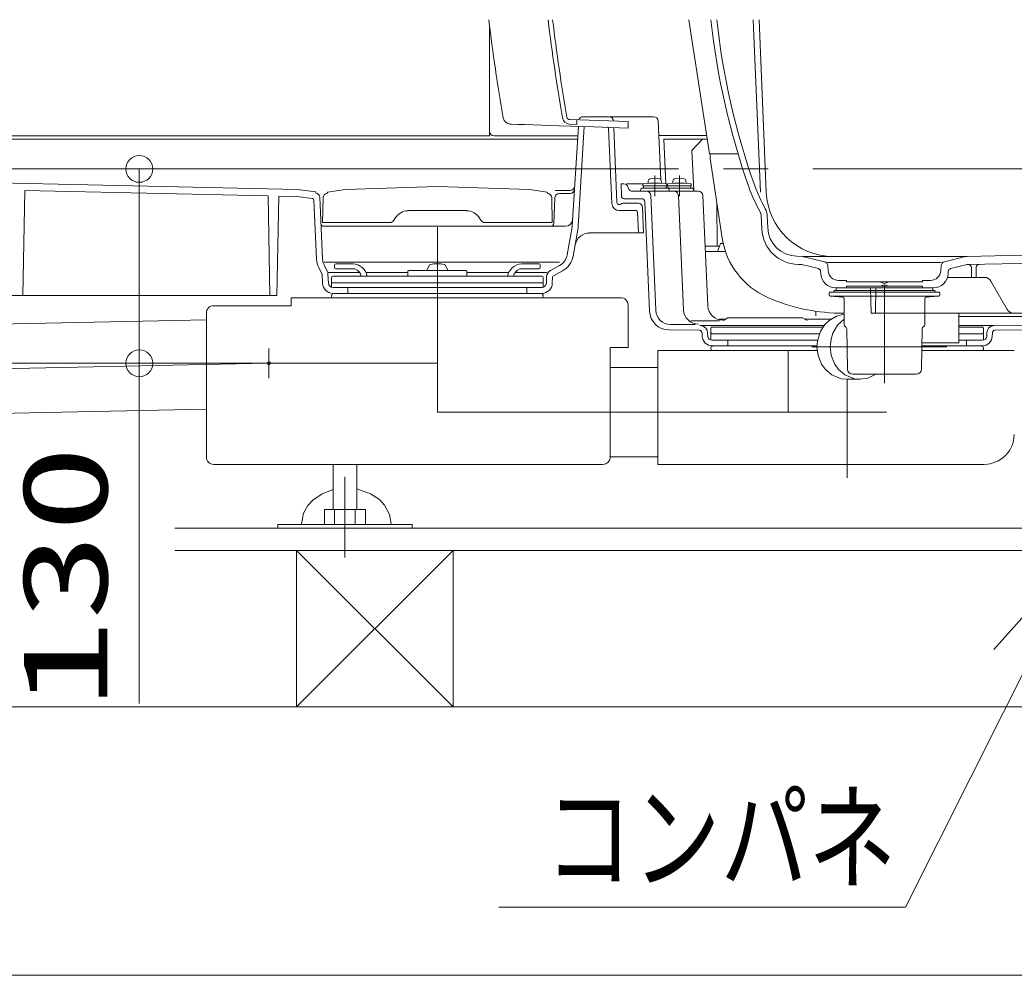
# Model space of a CAD drawing. Units: millimetres on the paper. Extents: x -305 to 305, y -152 to 152.
# Drawn here: x 15.78 to 38.01, y -10.61 to 10.76 of the extents above; entities that cross this region are included whole.
import ezdxf
from ezdxf.enums import TextEntityAlignment as Align

# ---------------------------------------------------------------- set-up
doc = ezdxf.new("R2010")
doc.units = ezdxf.units.MM
doc.linetypes.add('LONG_CHAIN', pattern=[21, 18, -1, 1, -1])
doc.layers.add('0-0_0', color=7, linetype='Continuous', lineweight=9)
doc.layers.add('0-1_VIEW0001', color=7, linetype='Continuous', lineweight=9)
doc.styles.add('ＭＳ ゴシック', font='')
doc.styles.get('ＭＳ ゴシック').set_extended_font_data('MS Gothic')

# ---------------------------------------------------------------- blocks, each defined once
blk = doc.blocks.new('SYM0001')
at = {"layer": '0-0_0'}
for p, q in [((0, 0), (-4.077, -8.131)), ((0, 0), (-2.101, -2.364)), ((0, 0), (-0.637, -3.097)), ((-4.077, -8.131), (-13.175, -8.131))]:
    blk.add_line(p, q, dxfattribs=at)
blk = doc.blocks.new('_ORIGIN')
at = {"layer": '0-0_0'}
blk.add_line((0, 0), (-1, 0), dxfattribs=at)
blk.add_circle((0, 0), 0.5, dxfattribs=at)

msp = doc.modelspace()

# ---------------------------------------------------------------- linework, layer by layer
at = {"layer": '0-1_VIEW0001', "color": 2}
for p, q in [((30.74, 10.758), (31.197, 7.765)), ((31.838, 7.765), (31.197, 7.765)), ((31.213, 7.765), (31.213, 7.657)), ((31.213, 7.657), (31.485, 5.876)), ((36.78, 4.199), (36.78, 3.532)), ((36.78, 3.532), (35.946, 3.532))]:
    msp.add_line(p, q, dxfattribs=at)
at = {"layer": '0-1_VIEW0001'}
for p, q in [((32.18, 10.758), (32.337, 6.902)), ((32.313, 10.758), (32.47, 6.908)), ((26.28, 8.265), (26.28, 10.641)), ((26.28, 10.641), (26.28, 8.165)), ((29.378, 8.482), (28.074, 8.527)), ((28.374, 8.592), (29.951, 8.592)), ((29.051, 8.493), (29.051, 8.496)), ((29.378, 8.337), (29.378, 8.482)), ((30.108, 7.188), (30.051, 8.496)), ((28.13, 6.15), (28.267, 8.376)), ((28.264, 6.141), (28.4, 8.371)), ((29.014, 6.651), (28.941, 8.326)), ((29.13, 6.673), (29.057, 8.348)), ((-0.67, 8.092), (28.249, 8.092)), ((26.28, 8.165), (-0.62, 8.165)), ((28.254, 8.165), (26.38, 8.165)), ((30.065, 8.175), (31.134, 8.175)), ((30.223, 7.094), (30.18, 8.092)), ((30.18, 8.092), (31.147, 8.092)), ((30.808, 7.837), (31.046, 8.092)), ((30.846, 6.951), (30.808, 7.837)), ((21.982, 6.968), (-0.204, 7.445)), ((29.83, 7.157), (29.826, 7.108)), ((30.122, 7.157), (30.126, 7.108)), ((30.38, 7.157), (30.376, 7.108)), ((30.672, 7.157), (30.676, 7.108)), ((15.843, 4.592), (15.884, 6.939)), ((21.328, 6.822), (15.884, 6.939)), ((22.396, 6.913), (21.982, 6.968)), ((22.396, 6.913), (22.396, 6.886)), ((22.655, 6.908), (22.655, 6.881)), ((27.171, 6.961), (25.113, 7.028)), ((27.571, 6.908), (27.171, 6.961)), ((27.571, 6.908), (27.571, 6.881)), ((27.749, 6.942), (28.085, 6.942)), ((29.28, 7.092), (29.223, 7.092)), ((29.228, 6.824), (29.223, 7.092)), ((29.341, 7.092), (29.709, 7.092)), ((29.382, 6.999), (29.377, 7.017)), ((30.954, 6.925), (29.478, 6.925)), ((29.643, 6.925), (29.676, 6.992)), ((30.826, 6.992), (29.676, 6.992)), ((29.709, 7.077), (29.709, 7.048)), ((29.709, 7.048), (30.243, 7.048)), ((29.721, 7.048), (29.721, 6.992)), ((29.866, 7.108), (29.724, 7.094)), ((29.866, 7.108), (30.086, 7.108)), ((30.086, 7.108), (30.228, 7.094)), ((30.231, 7.048), (30.231, 6.992)), ((30.243, 7.077), (30.243, 7.048)), ((30.259, 7.077), (30.259, 7.048)), ((30.259, 7.048), (30.793, 7.048)), ((30.271, 7.048), (30.271, 6.992)), ((30.416, 7.108), (30.274, 7.094)), ((30.276, 6.992), (30.309, 6.925)), ((30.416, 7.108), (30.636, 7.108)), ((30.636, 7.108), (30.778, 7.094)), ((30.781, 7.048), (30.781, 6.992)), ((30.793, 7.077), (30.793, 7.048)), ((30.826, 6.992), (30.859, 6.925)), ((18.447, 6.825), (18.447, 3.677)), ((21.366, 4.592), (21.328, 6.822)), ((21.526, 4.592), (21.565, 6.817)), ((21.97, 6.808), (21.565, 6.817)), ((22.324, 6.761), (21.97, 6.808)), ((22.41, 5.408), (22.353, 6.73)), ((22.544, 5.414), (22.483, 6.791)), ((22.546, 6.225), (22.556, 6.782)), ((22.643, 6.88), (22.655, 6.881)), ((27.583, 6.88), (27.571, 6.881)), ((27.68, 6.225), (27.67, 6.782)), ((27.717, 6.205), (27.742, 6.779)), ((27.842, 6.875), (28.081, 6.875)), ((29.684, 6.758), (29.295, 6.758)), ((29.858, 4.245), (29.751, 6.694)), ((29.887, 6.829), (29.996, 4.264)), ((30.618, 4.271), (30.503, 6.829)), ((31.164, 4.358), (31.053, 6.829)), ((31.362, 6.678), (31.371, 5.7)), ((25.767, 6.492), (24.46, 6.492)), ((29.556, 6.492), (29.181, 6.492)), ((29.602, 6.658), (29.262, 6.658)), ((29.61, 5.992), (29.589, 6.46)), ((29.727, 5.992), (29.702, 6.563)), ((24.171, 6.325), (24.142, 6.275)), ((26.055, 6.325), (26.084, 6.275)), ((32.358, 6.377), (32.37, 6.086)), ((32.491, 6.382), (32.502, 6.11)), ((22.546, 6.225), (24.055, 6.225)), ((22.576, 6.142), (27.973, 6.142)), ((27.68, 6.225), (26.171, 6.225)), ((28.128, 6.132), (28.017, 5.5)), ((28.26, 6.109), (28.148, 5.476)), ((29.727, 5.992), (28.519, 5.992)), ((31.104, 5.695), (31.371, 5.7)), ((31.556, 5.581), (31.109, 5.581)), ((31.371, 5.7), (31.425, 5.7)), ((31.382, 5.581), (31.446, 5.758)), ((31.507, 5.758), (31.446, 5.758)), ((36.965, 5.469), (45.992, 5.649)), ((22.579, 5.342), (27.848, 5.342)), ((33.28, 5.469), (33.155, 5.471)), ((33.77, 5.349), (33.28, 5.469)), ((33.28, 5.469), (36.946, 5.469)), ((36.456, 5.349), (36.929, 5.464)), ((36.978, 5.286), (45.995, 5.466)), ((22.53, 5.08), (22.461, 5.217)), ((22.649, 5.14), (22.579, 5.277)), ((22.813, 5.268), (22.813, 5.223)), ((22.846, 5.302), (23.227, 5.302)), ((22.846, 5.189), (23.268, 5.189)), ((24.456, 5.135), (24.456, 5.025)), ((25.753, 5.152), (24.473, 5.152)), ((24.929, 5.256), (24.871, 5.152)), ((25.297, 5.256), (25.355, 5.152)), ((25.77, 5.135), (25.77, 5.025)), ((27.38, 5.189), (26.958, 5.189)), ((27.38, 5.302), (26.999, 5.302)), ((27.413, 5.268), (27.413, 5.223)), ((27.644, 5.153), (27.848, 5.265)), ((27.707, 5.036), (27.912, 5.148)), ((33.249, 5.286), (33.186, 5.287)), ((33.635, 5.194), (33.263, 5.284)), ((33.688, 5.081), (33.686, 5.132)), ((36.384, 5.332), (33.842, 5.332)), ((33.852, 5.153), (33.846, 5.258)), ((36.375, 5.153), (36.38, 5.258)), ((36.538, 5.081), (36.541, 5.132)), ((36.591, 5.194), (36.963, 5.284)), ((37.063, 4.999), (37.059, 5.221)), ((37.163, 4.999), (37.167, 5.225)), ((22.542, 4.865), (22.534, 5.066)), ((22.665, 5.108), (23.375, 5.108)), ((22.676, 4.871), (22.667, 5.072)), ((22.746, 4.992), (22.746, 4.779)), ((27.446, 5.025), (22.78, 5.025)), ((23.517, 5.108), (24.456, 5.108)), ((25.77, 5.108), (26.709, 5.108)), ((26.852, 5.108), (27.561, 5.108)), ((27.48, 4.992), (27.48, 4.779)), ((27.551, 4.871), (27.557, 5.014)), ((27.684, 4.865), (27.69, 5.008)), ((34.263, 4.932), (34.085, 4.932)), ((34.263, 4.932), (34.263, 4.899)), ((35.113, 4.899), (34.263, 4.899)), ((35.013, 4.899), (35.113, 4.865)), ((35.213, 4.899), (35.113, 4.865)), ((35.113, 4.899), (35.963, 4.899)), ((35.963, 4.932), (35.963, 4.899)), ((35.963, 4.932), (36.142, 4.932)), ((36.523, 4.999), (37.35, 4.999)), ((37.86, 4.282), (37.495, 4.915)), ((22.746, 4.875), (27.48, 4.875)), ((22.776, 4.775), (27.451, 4.775)), ((23.113, 4.775), (23.113, 4.642)), ((27.113, 4.775), (27.113, 4.642)), ((33.98, 4.692), (33.98, 4.665)), ((33.997, 4.709), (35.113, 4.709)), ((35.113, 4.765), (34.021, 4.765)), ((34.03, 4.709), (34.03, 4.765)), ((34.03, 4.765), (35.113, 4.765)), ((34.813, 4.199), (34.803, 4.765)), ((34.913, 4.199), (34.923, 4.765)), ((35.013, 4.799), (35.113, 4.832)), ((35.213, 4.799), (35.113, 4.832)), ((35.113, 4.799), (35.963, 4.799)), ((35.113, 4.765), (36.205, 4.765)), ((36.196, 4.765), (35.113, 4.765)), ((36.229, 4.709), (35.113, 4.709)), ((35.963, 4.799), (35.963, 4.765)), ((36.196, 4.709), (36.196, 4.765)), ((36.246, 4.692), (36.246, 4.665)), ((21.526, 4.592), (0.06, 4.592)), ((29.213, 4.544), (21.846, 4.544)), ((21.846, 4.544), (21.846, 4.365)), ((22.804, 4.642), (27.451, 4.642)), ((33.877, 4.649), (33.877, 4.612)), ((33.897, 4.582), (35.113, 4.582)), ((33.907, 4.579), (34.183, 4.555)), ((34.213, 4.522), (34.213, 3.93)), ((35.113, 4.665), (36.333, 4.665)), ((35.113, 4.582), (36.33, 4.582)), ((36.013, 3.93), (36.013, 4.522)), ((36.319, 4.579), (36.044, 4.555)), ((36.35, 4.612), (36.35, 4.649)), ((21.846, 4.365), (20.113, 4.365)), ((29.38, 4.377), (29.38, 3.427)), ((33.579, 4.138), (33.577, 4.242)), ((19.946, 4.049), (1.28, 3.669)), ((19.946, 4.198), (19.946, 0.984)), ((31.426, 4.028), (30.785, 4.026)), ((31.413, 4.065), (31.568, 4.065)), ((31.515, 4.035), (31.613, 4.092)), ((33.28, 4.092), (31.613, 4.092)), ((33.28, 4.092), (33.381, 4.033)), ((46.913, 4.199), (34.813, 4.199)), ((39.013, 4.125), (36.78, 4.125)), ((30.972, 3.818), (30.294, 3.824)), ((30.878, 3.944), (30.328, 3.945)), ((30.983, 3.925), (31.022, 3.917)), ((30.983, 3.925), (33.765, 3.925)), ((31.23, 3.856), (31.23, 3.596)), ((31.263, 3.889), (33.739, 3.889)), ((34.225, 3.905), (34.259, 3.875)), ((34.27, 3.85), (34.286, 2.946)), ((35.956, 3.85), (35.94, 2.946)), ((36.002, 3.905), (35.967, 3.875)), ((36.78, 3.925), (37.576, 3.925)), ((36.78, 3.889), (37.296, 3.889)), ((37.33, 3.856), (37.33, 3.592)), ((37.576, 3.925), (37.538, 3.917)), ((39.013, 3.937), (37.576, 3.925)), ((38.478, 3.826), (37.587, 3.818)), ((31.036, 3.682), (31.033, 3.754)), ((31.159, 3.687), (31.156, 3.761)), ((31.259, 3.592), (33.616, 3.592)), ((33.659, 3.739), (31.263, 3.739)), ((31.613, 3.592), (31.613, 3.468)), ((37.297, 3.739), (36.78, 3.739)), ((36.78, 3.592), (37.301, 3.592)), ((36.946, 3.592), (36.946, 3.468)), ((37.404, 3.761), (37.401, 3.687)), ((37.527, 3.754), (37.524, 3.682)), ((28.98, 3.427), (28.98, 0.984)), ((29.38, 3.427), (28.98, 3.427)), ((30.046, 3.361), (33.608, 3.361)), ((30.046, 3.361), (30.046, 0.817)), ((31.259, 3.468), (33.603, 3.468)), ((32.959, 3.361), (32.959, 1.984)), ((35.947, 3.361), (38.013, 3.361)), ((35.949, 3.468), (37.301, 3.468)), ((18.447, 3.077), (18.447, -4.531)), ((30.046, 2.984), (28.98, 2.984)), ((34.564, 2.72), (34.268, 2.72)), ((35.824, 2.832), (34.403, 2.832)), ((35.794, 2.832), (35.113, 2.832)), ((35.794, 2.832), (35.824, 2.832)), ((19.946, 2.049), (1.321, 1.669)), ((32.959, 1.984), (30.045, 1.984)), ((30.046, 0.984), (28.98, 0.984)), ((20.113, 0.817), (28.813, 0.817)), ((22.78, 0.817), (22.78, -0.191)), ((23.313, -0.191), (23.313, 0.817)), ((37.346, 0.817), (30.046, 0.817)), ((23.508, -0.191), (22.585, -0.191)), ((22.585, -0.525), (22.585, -0.191)), ((22.816, -0.525), (22.816, -0.191)), ((23.277, -0.525), (23.277, -0.191)), ((23.508, -0.525), (23.508, -0.191)), ((55.53, -0.608), (19.242, -0.608)), ((21.546, -0.525), (21.546, -0.601)), ((24.546, -0.525), (21.546, -0.525)), ((24.546, -0.525), (24.546, -0.601)), ((55.53, -1.108), (19.242, -1.108)), ((21.963, -1.108), (21.963, -4.608)), ((25.463, -1.108), (25.463, -4.608)), ((-5.137, -4.608), (59.03, -4.608)), ((27.063, -4.608), (23.563, -4.608)), ((35.53, -4.608), (32.03, -4.608)), ((-5.137, -10.608), (59.03, -10.608))]:
    msp.add_line(p, q, dxfattribs=at)
at = {"layer": '0-1_VIEW0001', "linetype": 'LONG_CHAIN'}
for p, q in [((72.51, 7.425), (-31.296, 7.425)), ((29.976, 7.278), (29.976, 6.819)), ((30.526, 7.278), (30.526, 6.819)), ((25.113, 6.123), (25.113, 1.984)), ((35.113, 4.801), (35.113, 2.635)), ((21.346, 3.411), (21.346, 2.744)), ((33.49, 3.449), (36.511, 3.449)), ((21.679, 3.084), (0.574, 2.654)), ((25.113, 3.077), (15.113, 3.077)), ((34.28, 2.72), (34.28, 0.517)), ((35.158, 1.984), (25.113, 1.984)), ((23.046, 0.538), (23.046, -1.268)), ((25.463, -4.608), (21.963, -1.108)), ((21.963, -4.608), (25.463, -1.108))]:
    msp.add_line(p, q, dxfattribs=at)
at = {"layer": '0-1_VIEW0001'}
for points in [[(28.233, 8.522), (28.233, 8.421), (28.07, 8.427)], [(26.745, 8.427), (26.761, 8.427), (26.912, 8.421), (27.063, 8.416)], [(29.378, 8.337), (28.606, 8.364), (27.835, 8.39), (27.063, 8.417)], [(22.655, 6.908), (23.056, 6.961), (25.113, 7.028)], [(35.113, 4.799), (34.263, 4.799), (34.263, 4.765)], [(33.894, 4.665), (33.98, 4.665), (35.113, 4.665)], [(33.328, 4.064), (33.58, 4.064), (33.915, 4.066)], [(34.213, 4.174), (34.042, 4.133), (33.877, 4.038), (33.782, 3.945), (33.683, 3.795), (33.613, 3.573), (33.603, 3.449), (33.628, 3.251), (33.708, 3.056), (33.792, 2.94), (33.933, 2.819), (34.147, 2.732), (34.268, 2.72)], [(34.213, 4.067), (34.063, 3.928), (33.958, 3.748), (33.918, 3.619), (33.899, 3.449), (33.924, 3.251), (34.004, 3.056), (34.088, 2.94), (34.229, 2.819), (34.443, 2.732), (34.564, 2.72), (34.741, 2.747), (34.917, 2.832)], [(22.78, 0.252), (22.536, 0.161), (22.327, 0.016), (22.219, -0.103), (22.122, -0.278), (22.078, -0.512), (22.079, -0.525)], [(24.078, -0.525), (24.078, -0.512), (24.044, -0.304), (23.934, -0.097), (23.817, 0.027), (23.619, 0.161), (23.313, 0.266)]]:
    msp.add_lwpolyline(points, dxfattribs=at)
msp.add_circle((21.346, 3.077), 0.0333, dxfattribs=at)
for centre, radius, start, end in [((67.863, 15.732), 41.894, 186.8189, 189.8505), ((69.346, 15.732), 42.05, 186.7928, 189.8128), ((69.346, 15.732), 41.95, 186.8091, 189.8128), ((47.928, 12.597), 16.8, 186.2825, 199.3682), ((47.928, 12.597), 16.667, 186.3329, 199.3682), ((26.751, 8.594), 0.167, 189.8505, 268.0082), ((28.076, 8.594), 0.167, 189.8128, 268), ((28.076, 8.594), 0.0667, 189.8128, 268), ((28.374, 8.492), 0.1, 90, 163.4926), ((28.951, 8.492), 0.1, 2.5, 90), ((29.951, 8.492), 0.1, 2.5, 90), ((26.38, 8.265), 0.1, 180, 270), ((28.908, 8.325), 0.0333, 2.5, 90), ((29.883, 7.152), 0.0533, 105.4939, 175.0001), ((29.976, 6.818), 0.4, 74.5059, 105.494), ((30.069, 7.152), 0.0533, 4.9996, 74.5057), ((30.433, 7.152), 0.0533, 105.4939, 175.0001), ((30.526, 6.818), 0.4, 74.5059, 105.494), ((30.619, 7.152), 0.0533, 4.9996, 74.5057), ((28.081, 6.975), 0.1, 270, 356.5), ((28.085, 7.042), 0.1, 270, 356.5), ((29.28, 6.992), 0.1, 14.9999, 90), ((29.478, 7.025), 0.1, 194.9999, 270), ((29.726, 7.077), 0.0167, 97.9072, 180), ((29.787, 6.825), 0.1, 2.4278, 90), ((30.226, 7.077), 0.0167, 0, 82.0928), ((30.276, 7.077), 0.0167, 97.9072, 180), ((30.404, 6.825), 0.1, 2.566, 90), ((30.776, 7.077), 0.0167, 0, 82.0928), ((30.954, 6.825), 0.1, 2.566, 90), ((35.349, 8.175), 3.467, 199.3682, 209.5075), ((35.349, 8.175), 3.333, 199.3682, 209.5075), ((33.969, 6.969), 1.5, 182.3268, 270), ((22.319, 6.728), 0.0333, 2.5, 82.4054), ((22.384, 6.787), 0.1, 2.5, 82.5776), ((22.656, 6.78), 0.1, 97.5947, 179), ((27.57, 6.78), 0.1, 1, 82.4053), ((27.842, 6.775), 0.1, 90, 177.5), ((29.18, 6.675), 0.05, 182.5, 314.4153), ((29.295, 6.825), 0.0667, 181, 270), ((29.684, 6.692), 0.0667, 2.5, 90), ((24.46, 6.158), 0.333, 90, 150), ((25.767, 6.158), 0.333, 30, 90), ((29.181, 6.658), 0.167, 182.5, 270), ((29.262, 6.592), 0.0667, 90, 134.4153), ((29.556, 6.458), 0.0333, 2.5, 90), ((29.602, 6.558), 0.1, 2.5, 90), ((32.158, 6.369), 0.2, 2.3268, 29.5075), ((32.158, 6.369), 0.333, 2.3268, 29.5075), ((24.055, 6.325), 0.1, 270, 330), ((26.171, 6.325), 0.1, 210, 270), ((27.973, 6.308), 0.167, 270, 356.5), ((22.576, 6.208), 0.0667, 182.5, 270), ((27.651, 6.208), 0.0667, 270, 357.5), ((27.964, 6.161), 0.167, 350, 356.5), ((27.964, 6.161), 0.3, 350, 356.5), ((33.202, 6.12), 0.833, 182.3268, 268.8542), ((33.168, 6.138), 0.667, 182.3268, 268.8542), ((28.519, 5.658), 0.333, 90, 170), ((22.877, 5.428), 0.467, 182.5, 206.9242), ((22.877, 5.428), 0.333, 182.5, 206.9242), ((27.689, 5.557), 0.333, 298.6052, 350), ((27.689, 5.557), 0.467, 298.6052, 350), ((33.746, 5.252), 0.1, 3, 76.3408), ((36.48, 5.252), 0.1, 103.6592, 177), ((36.968, 5.302), 0.167, 91.1458, 103.6592), ((22.5, 5.065), 0.167, 2.5, 26.9242), ((22.846, 5.268), 0.0333, 90, 180), ((22.846, 5.223), 0.0333, 180, 270), ((23.212, 4.965), 0.337, 10.2645, 87.3998), ((23.196, 4.985), 0.217, 10.6387, 70.6067), ((24.473, 5.135), 0.0167, 90, 180), ((24.473, 5.135), 0.0167, 90, 180), ((24.962, 5.256), 0.0333, 98.9864, 180), ((25.113, 4.302), 1, 90, 98.9864), ((25.113, 4.302), 1, 81.0136, 90), ((25.264, 5.256), 0.0333, 0, 81.0136), ((25.753, 5.135), 0.0167, 0, 90), ((25.753, 5.135), 0.0167, 0, 90), ((27.015, 4.965), 0.337, 92.6002, 169.7354), ((27.03, 4.985), 0.217, 109.3933, 169.3613), ((27.38, 5.268), 0.0333, 356.8217, 90), ((27.38, 5.223), 0.0333, 270, 0), ((27.723, 5.007), 0.167, 118.6052, 177.5), ((33.247, 5.219), 0.0667, 76.3408, 88.8542), ((33.619, 5.129), 0.0667, 3, 76.3408), ((34.085, 5.165), 0.233, 183, 270), ((36.142, 5.165), 0.233, 270, 357), ((36.607, 5.129), 0.0667, 103.6592, 177), ((36.979, 5.219), 0.0667, 91.1458, 103.6592), ((36.993, 5.219), 0.0667, 1, 91.1458), ((37.234, 5.224), 0.0667, 91.1458, 179), ((22.5, 5.065), 0.0333, 2.5, 26.9242), ((22.78, 4.992), 0.0333, 90, 180), ((27.446, 4.992), 0.0333, 0, 90), ((27.723, 5.007), 0.0333, 118.6052, 177.5), ((34.021, 5.099), 0.333, 183, 270), ((36.205, 5.099), 0.333, 270, 357), ((37.35, 4.832), 0.167, 30, 90), ((22.776, 4.875), 0.233, 182.5, 270), ((22.776, 4.875), 0.1, 182.5, 270), ((27.451, 4.875), 0.1, 270, 357.5), ((27.451, 4.875), 0.233, 270, 357.5), ((33.997, 4.692), 0.0167, 90, 180), ((36.229, 4.692), 0.0167, 0, 90), ((22.804, 4.584), 0.0571, 90, 225.0867), ((27.423, 4.584), 0.0571, 314.9133, 73.3952), ((29.213, 4.377), 0.167, 0, 90), ((33.894, 4.649), 0.0167, 90, 180), ((33.91, 4.612), 0.0333, 180, 265), ((34.18, 4.522), 0.0333, 0, 85), ((36.046, 4.522), 0.0333, 95, 180), ((36.316, 4.612), 0.0333, 275, 0), ((36.333, 4.649), 0.0167, 0, 90), ((20.113, 4.198), 0.167, 90, 180), ((30.297, 4.264), 0.44, 182.5, 269.5226), ((30.329, 4.278), 0.333, 182.4278, 269.8562), ((30.951, 4.286), 0.333, 182.566, 269.8562), ((31.497, 4.373), 0.333, 182.566, 270.1531), ((38.005, 4.365), 0.167, 210, 270), ((30.966, 3.752), 0.0667, 2.4998, 78.69), ((30.989, 3.754), 0.167, 2.4998, 78.69), ((31.263, 3.856), 0.0333, 90, 180), ((34.246, 3.93), 0.0333, 180, 228.7246), ((34.237, 3.85), 0.0333, 1, 48.7246), ((35.989, 3.85), 0.0333, 131.2754, 179), ((35.98, 3.93), 0.0333, 311.2754, 0), ((37.296, 3.856), 0.0333, 360, 90), ((37.57, 3.754), 0.167, 101.31, 177.5002), ((37.594, 3.752), 0.0667, 101.31, 177.5002), ((31.259, 3.692), 0.223, 182.4998, 270), ((31.259, 3.692), 0.1, 182.4998, 270), ((31.263, 3.772), 0.0333, 180, 267.4997), ((37.296, 3.772), 0.0333, 272.5003, 0), ((37.301, 3.692), 0.1, 270, 357.5002), ((37.301, 3.692), 0.223, 270, 357.5002), ((31.287, 3.411), 0.0571, 90, 242.0392), ((37.273, 3.411), 0.0571, 297.9608, 90), ((34.403, 2.949), 0.117, 181, 270), ((35.824, 2.949), 0.117, 270, 359), ((37.346, 1.484), 0.667, 270, 0), ((20.113, 0.984), 0.167, 180, 270), ((28.813, 0.984), 0.167, 270, 0)]:
    msp.add_arc(centre, radius, start, end, dxfattribs=at)
at = {"layer": '0-1_VIEW0001', "color": 2}
for centre, radius, start, end in [((33.198, 6.137), 1.733, 188.6653, 246.304), ((34.176, 8.365), 4.167, 246.304, 270.511)]:
    msp.add_arc(centre, radius, start, end, dxfattribs=at)

# ---------------------------------------------------------------- block references
at = {"layer": '0-1_VIEW0001', "xscale": 0.6, "yscale": 0.6}
for p, rotation in [((18.447, 7.425), 90), ((18.447, 3.077), 270)]:
    msp.add_blockref('_ORIGIN', p, dxfattribs=dict(at, rotation=rotation))
at = {"layer": '0-1_VIEW0001'}
msp.add_blockref('SYM0001', (39.663, -0.957), dxfattribs=at)

# ---------------------------------------------------------------- texts
at = {"layer": '0-1_VIEW0001', "style": 'ＭＳ ゴシック', "width": 1.5}
msp.add_text('130', height=1.921, rotation=90, dxfattribs=at).set_placement((18.309, -4.631), align=Align.BOTTOM_LEFT)
at = {"layer": '0-1_VIEW0001', "style": 'ＭＳ ゴシック', "width": 0.75}
msp.add_text('コンパネ', height=1.921, dxfattribs=at).set_placement((27.515, -9.066), align=Align.BOTTOM_LEFT)

doc.saveas('drawing.dxf')
